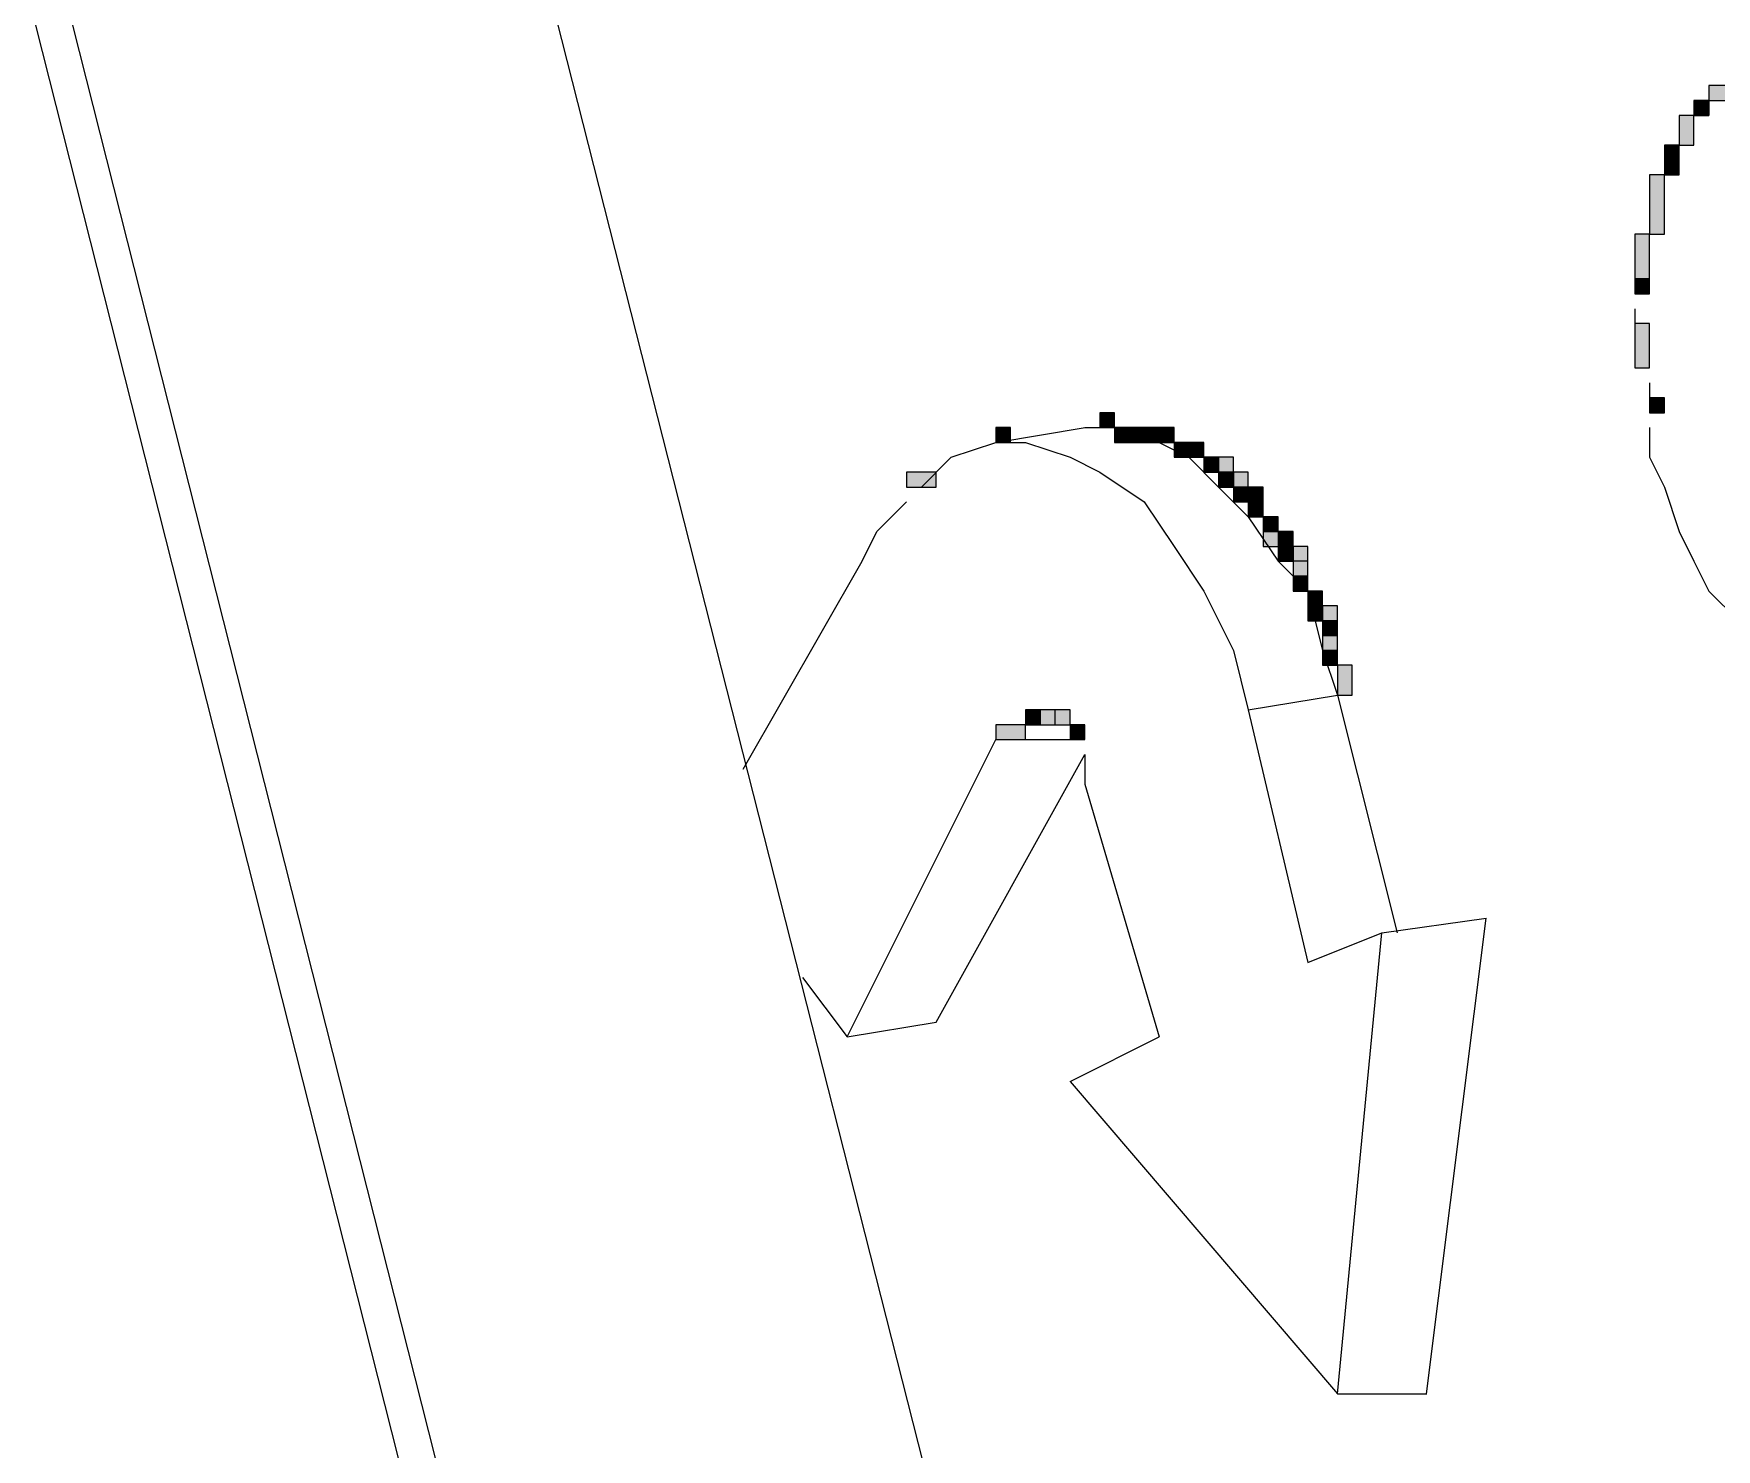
# Model space of a CAD drawing. Header units: inches. Extents: x 11 to 682, y 148 to 1119.
# Drawn here: x 596.9 to 603.69, y 368.96 to 374.67 of the extents above; entities that cross this region are included whole.
import ezdxf

# ---------------------------------------------------------------- set-up
doc = ezdxf.new("R2010")
doc.units = ezdxf.units.IN
doc.header["$MEASUREMENT"] = 0
doc.layers.add('图层 1', color=7, linetype='Continuous')

msp = doc.modelspace()

# ---------------------------------------------------------------- hatches: boundary and pattern name
at = {"layer": '图层 1', "true_color": 0xffffff}
h = msp.add_hatch(color=7, dxfattribs=at)
h.dxf.hatch_style = 2
h.paths.add_polyline_path([(603.5996, 374.3398), (603.6602, 374.3398), (603.6602, 374.4004), (603.5996, 374.4004)])
h = msp.add_hatch(color=7, dxfattribs=at)
h.dxf.hatch_style = 2
h.paths.add_polyline_path([(603.5996, 374.3398), (603.6602, 374.3398), (603.6602, 374.4004), (603.5996, 374.4004)])
h = msp.add_hatch(color=7, dxfattribs=at)
h.dxf.hatch_style = 2
h.paths.add_polyline_path([(603.5996, 374.3398), (603.6602, 374.3398), (603.6602, 374.4004), (603.5996, 374.4004)])
h = msp.add_hatch(color=7, dxfattribs=at)
h.dxf.hatch_style = 2
h.paths.add_polyline_path([(603.6602, 374.4004), (603.7803, 374.4004), (603.7803, 374.46), (603.6602, 374.46)])
h = msp.add_hatch(color=7, dxfattribs=at)
h.dxf.hatch_style = 2
h.paths.add_polyline_path([(603.54, 374.2197), (603.5996, 374.2197), (603.5996, 374.3398), (603.54, 374.3398)])
h = msp.add_hatch(color=7, dxfattribs=at)
h.dxf.hatch_style = 2
h.paths.add_polyline_path([(603.4805, 374.1602), (603.54, 374.1602), (603.54, 374.2197), (603.4805, 374.2197)])
h = msp.add_hatch(color=7, dxfattribs=at)
h.dxf.hatch_style = 2
h.paths.add_polyline_path([(603.4805, 374.0996), (603.54, 374.0996), (603.54, 374.1602), (603.4805, 374.1602)])
h = msp.add_hatch(color=7, dxfattribs=at)
h.dxf.hatch_style = 2
h.paths.add_polyline_path([(603.4199, 373.8604), (603.4805, 373.8604), (603.4805, 374.0996), (603.4199, 374.0996)])
h = msp.add_hatch(color=7, dxfattribs=at)
h.dxf.hatch_style = 2
h.paths.add_polyline_path([(603.3604, 373.6797), (603.4199, 373.6797), (603.4199, 373.8604), (603.3604, 373.8604)])
h = msp.add_hatch(color=7, dxfattribs=at)
h.dxf.hatch_style = 2
h.paths.add_polyline_path([(603.3604, 373.6201), (603.4199, 373.6201), (603.4199, 373.6797), (603.3604, 373.6797)])
h = msp.add_hatch(color=7, dxfattribs=at)
h.dxf.hatch_style = 2
h.paths.add_polyline_path([(603.3604, 373.3203), (603.4199, 373.3203), (603.4199, 373.5), (603.3604, 373.5)])
h = msp.add_hatch(color=7, dxfattribs=at)
h.dxf.hatch_style = 2
h.paths.add_polyline_path([(603.4199, 373.1396), (603.4805, 373.1396), (603.4805, 373.2002), (603.4199, 373.2002)])
h = msp.add_hatch(color=7, dxfattribs=at)
h.dxf.hatch_style = 2
h.paths.add_polyline_path([(601.2002, 373.0801), (601.2598, 373.0801), (601.2598, 373.1396), (601.2002, 373.1396)])
h = msp.add_hatch(color=7, dxfattribs=at)
h.dxf.hatch_style = 2
h.paths.add_polyline_path([(601.2002, 373.0801), (601.2598, 373.0801), (601.2598, 373.1396), (601.2002, 373.1396)])
h = msp.add_hatch(color=7, dxfattribs=at)
h.dxf.hatch_style = 2
h.paths.add_polyline_path([(600.7803, 373.0195), (600.8398, 373.0195), (600.8398, 373.0801), (600.7803, 373.0801)])
h = msp.add_hatch(color=7, dxfattribs=at)
h.dxf.hatch_style = 2
h.paths.add_polyline_path([(600.7803, 373.0195), (600.8398, 373.0195), (600.8398, 373.0801), (600.7803, 373.0801)])
h = msp.add_hatch(color=7, dxfattribs=at)
h.dxf.hatch_style = 2
h.paths.add_polyline_path([(601.2598, 373.0195), (601.3799, 373.0195), (601.3799, 373.0801), (601.2598, 373.0801)])
h = msp.add_hatch(color=7, dxfattribs=at)
h.dxf.hatch_style = 2
h.paths.add_polyline_path([(601.2598, 373.0195), (601.3203, 373.0195), (601.3203, 373.0801), (601.2598, 373.0801)])
h = msp.add_hatch(color=7, dxfattribs=at)
h.dxf.hatch_style = 2
h.paths.add_polyline_path([(601.2598, 373.0195), (601.3203, 373.0195), (601.3203, 373.0801), (601.2598, 373.0801)])
h = msp.add_hatch(color=7, dxfattribs=at)
h.dxf.hatch_style = 2
h.paths.add_polyline_path([(601.3203, 373.0195), (601.3799, 373.0195), (601.3799, 373.0801), (601.3203, 373.0801)])
h = msp.add_hatch(color=7, dxfattribs=at)
h.dxf.hatch_style = 2
h.paths.add_polyline_path([(601.3203, 373.0195), (601.4404, 373.0195), (601.4404, 373.0801), (601.3203, 373.0801)])
h = msp.add_hatch(color=7, dxfattribs=at)
h.dxf.hatch_style = 2
h.paths.add_polyline_path([(601.3203, 373.0195), (601.3799, 373.0195), (601.3799, 373.0801), (601.3203, 373.0801)])
h = msp.add_hatch(color=7, dxfattribs=at)
h.dxf.hatch_style = 2
h.paths.add_polyline_path([(601.3203, 373.0195), (601.3799, 373.0195), (601.3799, 373.0801), (601.3203, 373.0801)])
h = msp.add_hatch(color=7, dxfattribs=at)
h.dxf.hatch_style = 2
h.paths.add_polyline_path([(601.3799, 373.0195), (601.5, 373.0195), (601.5, 373.0801), (601.3799, 373.0801)])
h = msp.add_hatch(color=7, dxfattribs=at)
h.dxf.hatch_style = 2
h.paths.add_polyline_path([(601.3799, 373.0195), (601.4404, 373.0195), (601.4404, 373.0801), (601.3799, 373.0801)])
h = msp.add_hatch(color=7, dxfattribs=at)
h.dxf.hatch_style = 2
h.paths.add_polyline_path([(601.3799, 373.0195), (601.4404, 373.0195), (601.4404, 373.0801), (601.3799, 373.0801)])
h = msp.add_hatch(color=7, dxfattribs=at)
h.dxf.hatch_style = 2
h.paths.add_polyline_path([(601.3799, 373.0195), (601.4404, 373.0195), (601.4404, 373.0801), (601.3799, 373.0801)])
h = msp.add_hatch(color=7, dxfattribs=at)
h.dxf.hatch_style = 2
h.paths.add_polyline_path([(601.3799, 373.0195), (601.4404, 373.0195), (601.4404, 373.0801), (601.3799, 373.0801)])
h = msp.add_hatch(color=7, dxfattribs=at)
h.dxf.hatch_style = 2
h.paths.add_polyline_path([(601.3799, 373.0195), (601.4404, 373.0195), (601.4404, 373.0801), (601.3799, 373.0801)])
h = msp.add_hatch(color=7, dxfattribs=at)
h.dxf.hatch_style = 2
h.paths.add_polyline_path([(601.3799, 373.0195), (601.4404, 373.0195), (601.4404, 373.0801), (601.3799, 373.0801)])
h = msp.add_hatch(color=7, dxfattribs=at)
h.dxf.hatch_style = 2
h.paths.add_polyline_path([(601.3799, 373.0195), (601.4404, 373.0195), (601.4404, 373.0801), (601.3799, 373.0801)])
h = msp.add_hatch(color=7, dxfattribs=at)
h.dxf.hatch_style = 2
h.paths.add_polyline_path([(601.3799, 373.0195), (601.4404, 373.0195), (601.4404, 373.0801), (601.3799, 373.0801)])
h = msp.add_hatch(color=7, dxfattribs=at)
h.dxf.hatch_style = 2
h.paths.add_polyline_path([(601.3799, 373.0195), (601.4404, 373.0195), (601.4404, 373.0801), (601.3799, 373.0801)])
h = msp.add_hatch(color=7, dxfattribs=at)
h.dxf.hatch_style = 2
h.paths.add_polyline_path([(601.3799, 373.0195), (601.4404, 373.0195), (601.4404, 373.0801), (601.3799, 373.0801)])
h = msp.add_hatch(color=7, dxfattribs=at)
h.dxf.hatch_style = 2
h.paths.add_polyline_path([(601.3799, 373.0195), (601.4404, 373.0195), (601.4404, 373.0801), (601.3799, 373.0801)])
h = msp.add_hatch(color=7, dxfattribs=at)
h.dxf.hatch_style = 2
h.paths.add_polyline_path([(601.4404, 373.0195), (601.5, 373.0195), (601.5, 373.0801), (601.4404, 373.0801)])
h = msp.add_hatch(color=7, dxfattribs=at)
h.dxf.hatch_style = 2
h.paths.add_polyline_path([(601.4404, 373.0195), (601.5, 373.0195), (601.5, 373.0801), (601.4404, 373.0801)])
h = msp.add_hatch(color=7, dxfattribs=at)
h.dxf.hatch_style = 2
h.paths.add_polyline_path([(601.4404, 373.0195), (601.5, 373.0195), (601.5, 373.0801), (601.4404, 373.0801)])
h = msp.add_hatch(color=7, dxfattribs=at)
h.dxf.hatch_style = 2
h.paths.add_polyline_path([(601.5, 372.96), (601.6201, 372.96), (601.6201, 373.0195), (601.5, 373.0195)])
h = msp.add_hatch(color=7, dxfattribs=at)
h.dxf.hatch_style = 2
h.paths.add_polyline_path([(601.5, 372.96), (601.5596, 372.96), (601.5596, 373.0195), (601.5, 373.0195)])
h = msp.add_hatch(color=7, dxfattribs=at)
h.dxf.hatch_style = 2
h.paths.add_polyline_path([(601.5, 372.96), (601.5596, 372.96), (601.5596, 373.0195), (601.5, 373.0195)])
h = msp.add_hatch(color=7, dxfattribs=at)
h.dxf.hatch_style = 2
h.paths.add_polyline_path([(601.5, 372.96), (601.5596, 372.96), (601.5596, 373.0195), (601.5, 373.0195)])
h = msp.add_hatch(color=7, dxfattribs=at)
h.dxf.hatch_style = 2
h.paths.add_polyline_path([(601.5, 372.96), (601.5596, 372.96), (601.5596, 373.0195), (601.5, 373.0195)])
h = msp.add_hatch(color=7, dxfattribs=at)
h.dxf.hatch_style = 2
h.paths.add_polyline_path([(601.5596, 372.96), (601.6201, 372.96), (601.6201, 373.0195), (601.5596, 373.0195)])
h = msp.add_hatch(color=7, dxfattribs=at)
h.dxf.hatch_style = 2
h.paths.add_polyline_path([(601.5596, 372.96), (601.6201, 372.96), (601.6201, 373.0195), (601.5596, 373.0195)])
h = msp.add_hatch(color=7, dxfattribs=at)
h.dxf.hatch_style = 2
h.paths.add_polyline_path([(601.5596, 372.96), (601.6201, 372.96), (601.6201, 373.0195), (601.5596, 373.0195)])
h = msp.add_hatch(color=7, dxfattribs=at)
h.dxf.hatch_style = 2
h.paths.add_polyline_path([(601.5596, 372.96), (601.6201, 372.96), (601.6201, 373.0195), (601.5596, 373.0195)])
h = msp.add_hatch(color=7, dxfattribs=at)
h.dxf.hatch_style = 2
h.paths.add_polyline_path([(601.5596, 372.96), (601.6201, 372.96), (601.6201, 373.0195), (601.5596, 373.0195)])
h = msp.add_hatch(color=7, dxfattribs=at)
h.dxf.hatch_style = 2
h.paths.add_polyline_path([(601.5596, 372.96), (601.6201, 372.96), (601.6201, 373.0195), (601.5596, 373.0195)])
h = msp.add_hatch(color=7, dxfattribs=at)
h.dxf.hatch_style = 2
h.paths.add_polyline_path([(601.5596, 372.96), (601.6201, 372.96), (601.6201, 373.0195), (601.5596, 373.0195)])
h = msp.add_hatch(color=7, dxfattribs=at)
h.dxf.hatch_style = 2
h.paths.add_polyline_path([(601.5596, 372.96), (601.6201, 372.96), (601.6201, 373.0195), (601.5596, 373.0195)])
h = msp.add_hatch(color=7, dxfattribs=at)
h.dxf.hatch_style = 2
h.paths.add_polyline_path([(601.5596, 372.96), (601.6201, 372.96), (601.6201, 373.0195), (601.5596, 373.0195)])
h = msp.add_hatch(color=7, dxfattribs=at)
h.dxf.hatch_style = 2
h.paths.add_polyline_path([(601.5596, 372.96), (601.6201, 372.96), (601.6201, 373.0195), (601.5596, 373.0195)])
h = msp.add_hatch(color=7, dxfattribs=at)
h.dxf.hatch_style = 2
h.paths.add_polyline_path([(601.5596, 372.96), (601.6201, 372.96), (601.6201, 373.0195), (601.5596, 373.0195)])
h = msp.add_hatch(color=7, dxfattribs=at)
h.dxf.hatch_style = 2
h.paths.add_polyline_path([(601.6201, 372.9004), (601.6797, 372.9004), (601.6797, 372.96), (601.6201, 372.96)])
h = msp.add_hatch(color=7, dxfattribs=at)
h.dxf.hatch_style = 2
h.paths.add_polyline_path([(601.6201, 372.9004), (601.6797, 372.9004), (601.6797, 372.96), (601.6201, 372.96)])
h = msp.add_hatch(color=7, dxfattribs=at)
h.dxf.hatch_style = 2
h.paths.add_polyline_path([(601.6201, 372.9004), (601.6797, 372.9004), (601.6797, 372.96), (601.6201, 372.96)])
h = msp.add_hatch(color=7, dxfattribs=at)
h.dxf.hatch_style = 2
h.paths.add_polyline_path([(601.6201, 372.9004), (601.6797, 372.9004), (601.6797, 372.96), (601.6201, 372.96)])
h = msp.add_hatch(color=7, dxfattribs=at)
h.dxf.hatch_style = 2
h.paths.add_polyline_path([(601.6201, 372.9004), (601.6797, 372.9004), (601.6797, 372.96), (601.6201, 372.96)])
h = msp.add_hatch(color=7, dxfattribs=at)
h.dxf.hatch_style = 2
h.paths.add_polyline_path([(601.6797, 372.8398), (601.7402, 372.8398), (601.7402, 372.96), (601.6797, 372.96)])
h = msp.add_hatch(color=7, dxfattribs=at)
h.dxf.hatch_style = 2
h.paths.add_polyline_path([(600.4199, 372.8398), (600.54, 372.8398), (600.54, 372.9004), (600.4199, 372.9004)])
h = msp.add_hatch(color=7, dxfattribs=at)
h.dxf.hatch_style = 2
h.paths.add_polyline_path([(601.6797, 372.8398), (601.7998, 372.8398), (601.7998, 372.9004), (601.6797, 372.9004)])
h = msp.add_hatch(color=7, dxfattribs=at)
h.dxf.hatch_style = 2
h.paths.add_polyline_path([(601.6797, 372.8398), (601.7402, 372.8398), (601.7402, 372.9004), (601.6797, 372.9004)])
h = msp.add_hatch(color=7, dxfattribs=at)
h.dxf.hatch_style = 2
h.paths.add_polyline_path([(601.6797, 372.8398), (601.7402, 372.8398), (601.7402, 372.9004), (601.6797, 372.9004)])
h = msp.add_hatch(color=7, dxfattribs=at)
h.dxf.hatch_style = 2
h.paths.add_polyline_path([(601.7402, 372.7803), (601.7998, 372.7803), (601.7998, 372.9004), (601.7402, 372.9004)])
h = msp.add_hatch(color=7, dxfattribs=at)
h.dxf.hatch_style = 2
h.paths.add_polyline_path([(601.7402, 372.7803), (601.8604, 372.7803), (601.8604, 372.8398), (601.7402, 372.8398)])
h = msp.add_hatch(color=7, dxfattribs=at)
h.dxf.hatch_style = 2
h.paths.add_polyline_path([(601.7402, 372.7803), (601.7998, 372.7803), (601.7998, 372.8398), (601.7402, 372.8398)])
h = msp.add_hatch(color=7, dxfattribs=at)
h.dxf.hatch_style = 2
h.paths.add_polyline_path([(601.7402, 372.7803), (601.7998, 372.7803), (601.7998, 372.8398), (601.7402, 372.8398)])
h = msp.add_hatch(color=7, dxfattribs=at)
h.dxf.hatch_style = 2
h.paths.add_polyline_path([(601.7402, 372.7803), (601.7998, 372.7803), (601.7998, 372.8398), (601.7402, 372.8398)])
h = msp.add_hatch(color=7, dxfattribs=at)
h.dxf.hatch_style = 2
h.paths.add_polyline_path([(601.7402, 372.7803), (601.7998, 372.7803), (601.7998, 372.8398), (601.7402, 372.8398)])
h = msp.add_hatch(color=7, dxfattribs=at)
h.dxf.hatch_style = 2
h.paths.add_polyline_path([(601.7402, 372.7803), (601.7998, 372.7803), (601.7998, 372.8398), (601.7402, 372.8398)])
h = msp.add_hatch(color=7, dxfattribs=at)
h.dxf.hatch_style = 2
h.paths.add_polyline_path([(601.7402, 372.7803), (601.7998, 372.7803), (601.7998, 372.8398), (601.7402, 372.8398)])
h = msp.add_hatch(color=7, dxfattribs=at)
h.dxf.hatch_style = 2
h.paths.add_polyline_path([(601.7402, 372.7803), (601.7998, 372.7803), (601.7998, 372.8398), (601.7402, 372.8398)])
h = msp.add_hatch(color=7, dxfattribs=at)
h.dxf.hatch_style = 2
h.paths.add_polyline_path([(601.7402, 372.7803), (601.7998, 372.7803), (601.7998, 372.8398), (601.7402, 372.8398)])
h = msp.add_hatch(color=7, dxfattribs=at)
h.dxf.hatch_style = 2
h.paths.add_polyline_path([(601.7402, 372.7803), (601.7998, 372.7803), (601.7998, 372.8398), (601.7402, 372.8398)])
h = msp.add_hatch(color=7, dxfattribs=at)
h.dxf.hatch_style = 2
h.paths.add_polyline_path([(601.7402, 372.7803), (601.7998, 372.7803), (601.7998, 372.8398), (601.7402, 372.8398)])
h = msp.add_hatch(color=7, dxfattribs=at)
h.dxf.hatch_style = 2
h.paths.add_polyline_path([(601.7998, 372.7197), (601.8604, 372.7197), (601.8604, 372.8398), (601.7998, 372.8398)])
h = msp.add_hatch(color=7, dxfattribs=at)
h.dxf.hatch_style = 2
h.paths.add_polyline_path([(601.7998, 372.7803), (601.8604, 372.7803), (601.8604, 372.8398), (601.7998, 372.8398)])
h = msp.add_hatch(color=7, dxfattribs=at)
h.dxf.hatch_style = 2
h.paths.add_polyline_path([(601.7998, 372.7197), (601.8604, 372.7197), (601.8604, 372.7803), (601.7998, 372.7803)])
h = msp.add_hatch(color=7, dxfattribs=at)
h.dxf.hatch_style = 2
h.paths.add_polyline_path([(601.7998, 372.7197), (601.8604, 372.7197), (601.8604, 372.7803), (601.7998, 372.7803)])
h = msp.add_hatch(color=7, dxfattribs=at)
h.dxf.hatch_style = 2
h.paths.add_polyline_path([(601.7998, 372.7197), (601.8604, 372.7197), (601.8604, 372.7803), (601.7998, 372.7803)])
h = msp.add_hatch(color=7, dxfattribs=at)
h.dxf.hatch_style = 2
h.paths.add_polyline_path([(601.7998, 372.7197), (601.8604, 372.7197), (601.8604, 372.7803), (601.7998, 372.7803)])
h = msp.add_hatch(color=7, dxfattribs=at)
h.dxf.hatch_style = 2
h.paths.add_polyline_path([(601.8604, 372.6602), (601.9199, 372.6602), (601.9199, 372.7197), (601.8604, 372.7197)])
h = msp.add_hatch(color=7, dxfattribs=at)
h.dxf.hatch_style = 2
h.paths.add_polyline_path([(601.8604, 372.6602), (601.9199, 372.6602), (601.9199, 372.7197), (601.8604, 372.7197)])
h = msp.add_hatch(color=7, dxfattribs=at)
h.dxf.hatch_style = 2
h.paths.add_polyline_path([(601.8604, 372.6602), (601.9199, 372.6602), (601.9199, 372.7197), (601.8604, 372.7197)])
h = msp.add_hatch(color=7, dxfattribs=at)
h.dxf.hatch_style = 2
h.paths.add_polyline_path([(601.8604, 372.5996), (601.9805, 372.5996), (601.9805, 372.6602), (601.8604, 372.6602)])
h = msp.add_hatch(color=7, dxfattribs=at)
h.dxf.hatch_style = 2
h.paths.add_polyline_path([(601.9199, 372.54), (601.9805, 372.54), (601.9805, 372.6602), (601.9199, 372.6602)])
h = msp.add_hatch(color=7, dxfattribs=at)
h.dxf.hatch_style = 2
h.paths.add_polyline_path([(601.9199, 372.5996), (601.9805, 372.5996), (601.9805, 372.6602), (601.9199, 372.6602)])
h = msp.add_hatch(color=7, dxfattribs=at)
h.dxf.hatch_style = 2
h.paths.add_polyline_path([(601.9199, 372.5996), (601.9805, 372.5996), (601.9805, 372.6602), (601.9199, 372.6602)])
h = msp.add_hatch(color=7, dxfattribs=at)
h.dxf.hatch_style = 2
h.paths.add_polyline_path([(601.9199, 372.5996), (601.9805, 372.5996), (601.9805, 372.6602), (601.9199, 372.6602)])
h = msp.add_hatch(color=7, dxfattribs=at)
h.dxf.hatch_style = 2
h.paths.add_polyline_path([(601.9199, 372.5996), (601.9805, 372.5996), (601.9805, 372.6602), (601.9199, 372.6602)])
h = msp.add_hatch(color=7, dxfattribs=at)
h.dxf.hatch_style = 2
h.paths.add_polyline_path([(601.9199, 372.5996), (601.9805, 372.5996), (601.9805, 372.6602), (601.9199, 372.6602)])
h = msp.add_hatch(color=7, dxfattribs=at)
h.dxf.hatch_style = 2
h.paths.add_polyline_path([(601.9199, 372.54), (601.9805, 372.54), (601.9805, 372.5996), (601.9199, 372.5996)])
h = msp.add_hatch(color=7, dxfattribs=at)
h.dxf.hatch_style = 2
h.paths.add_polyline_path([(601.9199, 372.54), (601.9805, 372.54), (601.9805, 372.5996), (601.9199, 372.5996)])
h = msp.add_hatch(color=7, dxfattribs=at)
h.dxf.hatch_style = 2
h.paths.add_polyline_path([(601.9199, 372.54), (601.9805, 372.54), (601.9805, 372.5996), (601.9199, 372.5996)])
h = msp.add_hatch(color=7, dxfattribs=at)
h.dxf.hatch_style = 2
h.paths.add_polyline_path([(601.9199, 372.54), (601.9805, 372.54), (601.9805, 372.5996), (601.9199, 372.5996)])
h = msp.add_hatch(color=7, dxfattribs=at)
h.dxf.hatch_style = 2
h.paths.add_polyline_path([(601.9199, 372.54), (601.9805, 372.54), (601.9805, 372.5996), (601.9199, 372.5996)])
h = msp.add_hatch(color=7, dxfattribs=at)
h.dxf.hatch_style = 2
h.paths.add_polyline_path([(601.9199, 372.54), (601.9805, 372.54), (601.9805, 372.5996), (601.9199, 372.5996)])
h = msp.add_hatch(color=7, dxfattribs=at)
h.dxf.hatch_style = 2
h.paths.add_polyline_path([(601.9805, 372.4805), (602.04, 372.4805), (602.04, 372.5996), (601.9805, 372.5996)])
h = msp.add_hatch(color=7, dxfattribs=at)
h.dxf.hatch_style = 2
h.paths.add_polyline_path([(601.9805, 372.4199), (602.04, 372.4199), (602.04, 372.54), (601.9805, 372.54)])
h = msp.add_hatch(color=7, dxfattribs=at)
h.dxf.hatch_style = 2
h.paths.add_polyline_path([(601.9805, 372.4199), (602.04, 372.4199), (602.04, 372.4805), (601.9805, 372.4805)])
h = msp.add_hatch(color=7, dxfattribs=at)
h.dxf.hatch_style = 2
h.paths.add_polyline_path([(602.04, 372.2998), (602.0996, 372.2998), (602.0996, 372.4199), (602.04, 372.4199)])
h = msp.add_hatch(color=7, dxfattribs=at)
h.dxf.hatch_style = 2
h.paths.add_polyline_path([(602.04, 372.3604), (602.0996, 372.3604), (602.0996, 372.4199), (602.04, 372.4199)])
h = msp.add_hatch(color=7, dxfattribs=at)
h.dxf.hatch_style = 2
h.paths.add_polyline_path([(602.04, 372.3604), (602.0996, 372.3604), (602.0996, 372.4199), (602.04, 372.4199)])
h = msp.add_hatch(color=7, dxfattribs=at)
h.dxf.hatch_style = 2
h.paths.add_polyline_path([(602.04, 372.3604), (602.0996, 372.3604), (602.0996, 372.4199), (602.04, 372.4199)])
h = msp.add_hatch(color=7, dxfattribs=at)
h.dxf.hatch_style = 2
h.paths.add_polyline_path([(602.04, 372.2998), (602.0996, 372.2998), (602.0996, 372.3604), (602.04, 372.3604)])
h = msp.add_hatch(color=7, dxfattribs=at)
h.dxf.hatch_style = 2
h.paths.add_polyline_path([(602.04, 372.2998), (602.0996, 372.2998), (602.0996, 372.3604), (602.04, 372.3604)])
h = msp.add_hatch(color=7, dxfattribs=at)
h.dxf.hatch_style = 2
h.paths.add_polyline_path([(602.04, 372.2998), (602.0996, 372.2998), (602.0996, 372.3604), (602.04, 372.3604)])
h = msp.add_hatch(color=7, dxfattribs=at)
h.dxf.hatch_style = 2
h.paths.add_polyline_path([(602.04, 372.2998), (602.0996, 372.2998), (602.0996, 372.3604), (602.04, 372.3604)])
h = msp.add_hatch(color=7, dxfattribs=at)
h.dxf.hatch_style = 2
h.paths.add_polyline_path([(602.04, 372.2998), (602.0996, 372.2998), (602.0996, 372.3604), (602.04, 372.3604)])
h = msp.add_hatch(color=7, dxfattribs=at)
h.dxf.hatch_style = 2
h.paths.add_polyline_path([(602.04, 372.2998), (602.0996, 372.2998), (602.0996, 372.3604), (602.04, 372.3604)])
h = msp.add_hatch(color=7, dxfattribs=at)
h.dxf.hatch_style = 2
h.paths.add_polyline_path([(602.04, 372.2998), (602.0996, 372.2998), (602.0996, 372.3604), (602.04, 372.3604)])
h = msp.add_hatch(color=7, dxfattribs=at)
h.dxf.hatch_style = 2
h.paths.add_polyline_path([(602.04, 372.2998), (602.0996, 372.2998), (602.0996, 372.3604), (602.04, 372.3604)])
h = msp.add_hatch(color=7, dxfattribs=at)
h.dxf.hatch_style = 2
h.paths.add_polyline_path([(602.0996, 372.2402), (602.1602, 372.2402), (602.1602, 372.3604), (602.0996, 372.3604)])
h = msp.add_hatch(color=7, dxfattribs=at)
h.dxf.hatch_style = 2
h.paths.add_polyline_path([(602.0996, 372.1797), (602.1602, 372.1797), (602.1602, 372.2998), (602.0996, 372.2998)])
h = msp.add_hatch(color=7, dxfattribs=at)
h.dxf.hatch_style = 2
h.paths.add_polyline_path([(602.0996, 372.2402), (602.1602, 372.2402), (602.1602, 372.2998), (602.0996, 372.2998)])
h = msp.add_hatch(color=7, dxfattribs=at)
h.dxf.hatch_style = 2
h.paths.add_polyline_path([(602.0996, 372.1201), (602.1602, 372.1201), (602.1602, 372.2402), (602.0996, 372.2402)])
h = msp.add_hatch(color=7, dxfattribs=at)
h.dxf.hatch_style = 2
h.paths.add_polyline_path([(602.0996, 372.1201), (602.1602, 372.1201), (602.1602, 372.1797), (602.0996, 372.1797)])
h = msp.add_hatch(color=7, dxfattribs=at)
h.dxf.hatch_style = 2
h.paths.add_polyline_path([(602.1602, 372), (602.2197, 372), (602.2197, 372.1201), (602.1602, 372.1201)])
h = msp.add_hatch(color=7, dxfattribs=at)
h.dxf.hatch_style = 2
h.paths.add_polyline_path([(600.9004, 371.8799), (601.0195, 371.8799), (601.0195, 371.9404), (600.9004, 371.9404)])
h = msp.add_hatch(color=7, dxfattribs=at)
h.dxf.hatch_style = 2
h.paths.add_polyline_path([(600.9004, 371.8799), (600.96, 371.8799), (600.96, 371.9404), (600.9004, 371.9404)])
h = msp.add_hatch(color=7, dxfattribs=at)
h.dxf.hatch_style = 2
h.paths.add_polyline_path([(600.9004, 371.8799), (600.96, 371.8799), (600.96, 371.9404), (600.9004, 371.9404)])
h = msp.add_hatch(color=7, dxfattribs=at)
h.dxf.hatch_style = 2
h.paths.add_polyline_path([(600.96, 371.8799), (601.0801, 371.8799), (601.0801, 371.9404), (600.96, 371.9404)])
h = msp.add_hatch(color=7, dxfattribs=at)
h.dxf.hatch_style = 2
h.paths.add_polyline_path([(600.7803, 371.8203), (600.9004, 371.8203), (600.9004, 371.8799), (600.7803, 371.8799)])
h = msp.add_hatch(color=7, dxfattribs=at)
h.dxf.hatch_style = 2
h.paths.add_polyline_path([(601.0801, 371.8203), (601.1396, 371.8203), (601.1396, 371.8799), (601.0801, 371.8799)])

# ---------------------------------------------------------------- linework, layer by layer
at = {"layer": '图层 1', "color": 7, "lineweight": 18, "true_color": 0xffffff}
for points in [[(584.46, 423.8398), (608.04, 330.7197)], [(584.6406, 423.7197), (608.2197, 330.5996)], [(586.5605, 423.7197), (610.2002, 330.6602)], [(603.6602, 374.4004), (603.6602, 374.3398), (603.5996, 374.3398)], [(603.3604, 373.5596), (603.3604, 373.4404)], [(603.4199, 373.2598), (603.4199, 373.1396)], [(600.7803, 373.0195), (601.1406, 373.0801)], [(601.1396, 373.0801), (601.2598, 373.0801)], [(603.4199, 373.0801), (603.4199, 372.96)], [(600.5996, 372.96), (600.7803, 373.0195)], [(600.7803, 373.0195), (600.9004, 373.0195)], [(600.9004, 373.0195), (601.0801, 372.96)], [(601.3203, 373.0195), (601.4404, 373.0195)], [(601.4404, 373.0195), (601.5596, 372.96)], [(600.4805, 372.8398), (600.5996, 372.96)], [(601.0801, 372.96), (601.2002, 372.9004)], [(601.5596, 372.96), (601.6797, 372.8398)], [(603.4199, 372.96), (603.4805, 372.8398), (603.54, 372.6602), (603.5996, 372.54), (603.6602, 372.4199), (603.7803, 372.2998), (603.8398, 372.1797), (603.96, 372.1201), (604.0801, 372.0596)], [(601.2002, 372.9004), (601.3799, 372.7803)], [(601.6797, 372.8398), (601.7998, 372.7197)], [(600.2998, 372.6602), (600.4199, 372.7803)], [(601.3799, 372.7803), (601.5, 372.5996)], [(601.7998, 372.7197), (601.9199, 372.54)], [(600.2402, 372.54), (600.2998, 372.6602)], [(601.5, 372.5996), (601.6201, 372.4199)], [(599.7598, 371.7002), (600.2402, 372.54)], [(601.9199, 372.54), (602.04, 372.4199)], [(601.6201, 372.4199), (601.7402, 372.1797)], [(602.04, 372.4199), (602.0996, 372.1797)], [(601.7402, 372.1797), (601.7998, 371.9404)], [(602.0996, 372.1797), (602.1602, 372)], [(601.7998, 371.9404), (602.1602, 372)], [(602.1602, 372), (602.4004, 371.04)], [(602.1602, 372), (602.4004, 371.04)], [(601.7998, 371.9404), (602.04, 370.9199)], [(600.1797, 370.6201), (600.7803, 371.8203)], [(600.7803, 371.8203), (601.0801, 371.8203)], [(600.54, 370.6797), (601.1396, 371.7598)], [(600.54, 370.6797), (601.1396, 371.7598)], [(601.1396, 371.7598), (601.1396, 371.6396)], [(601.1396, 371.6396), (601.4404, 370.6201)], [(602.3398, 371.04), (602.7598, 371.0996)], [(602.5195, 369.1797), (602.7598, 371.0996)], [(602.5195, 369.1797), (602.7598, 371.0996)], [(602.04, 370.9199), (602.3398, 371.04)], [(602.1602, 369.1797), (602.3398, 371.04)], [(600, 370.8604), (600.1797, 370.6201)], [(600.1797, 370.6201), (600.54, 370.6797)], [(601.0801, 370.4404), (601.4404, 370.6201)], [(601.0801, 370.4404), (602.1602, 369.1797)], [(602.1602, 369.1797), (602.5205, 369.1797)]]:
    msp.add_lwpolyline(points, dxfattribs=at)
at = {"layer": '图层 1', "lineweight": 0}
for points in [[(603.5996, 374.3398), (603.6602, 374.3398), (603.6602, 374.4004), (603.5996, 374.4004), (603.5996, 374.3398)], [(603.5996, 374.3398), (603.6602, 374.3398), (603.6602, 374.4004), (603.5996, 374.4004), (603.5996, 374.3398)], [(603.5996, 374.3398), (603.6602, 374.3398), (603.6602, 374.4004), (603.5996, 374.4004), (603.5996, 374.3398)], [(603.6602, 374.4004), (603.7803, 374.4004), (603.7803, 374.46), (603.6602, 374.46), (603.6602, 374.4004)], [(603.54, 374.2197), (603.5996, 374.2197), (603.5996, 374.3398), (603.54, 374.3398), (603.54, 374.2197)], [(603.4805, 374.1602), (603.54, 374.1602), (603.54, 374.2197), (603.4805, 374.2197), (603.4805, 374.1602)], [(603.4805, 374.0996), (603.54, 374.0996), (603.54, 374.1602), (603.4805, 374.1602), (603.4805, 374.0996)], [(603.4199, 373.8604), (603.4805, 373.8604), (603.4805, 374.0996), (603.4199, 374.0996), (603.4199, 373.8604)], [(603.3604, 373.6797), (603.4199, 373.6797), (603.4199, 373.8604), (603.3604, 373.8604), (603.3604, 373.6797)], [(603.3604, 373.6201), (603.4199, 373.6201), (603.4199, 373.6797), (603.3604, 373.6797), (603.3604, 373.6201)], [(603.3604, 373.3203), (603.4199, 373.3203), (603.4199, 373.5), (603.3604, 373.5), (603.3604, 373.3203)], [(603.4199, 373.1396), (603.4805, 373.1396), (603.4805, 373.2002), (603.4199, 373.2002), (603.4199, 373.1396)], [(601.2002, 373.0801), (601.2598, 373.0801), (601.2598, 373.1396), (601.2002, 373.1396), (601.2002, 373.0801)], [(601.2002, 373.0801), (601.2598, 373.0801), (601.2598, 373.1396), (601.2002, 373.1396), (601.2002, 373.0801)], [(600.7803, 373.0195), (600.8398, 373.0195), (600.8398, 373.0801), (600.7803, 373.0801), (600.7803, 373.0195)], [(600.7803, 373.0195), (600.8398, 373.0195), (600.8398, 373.0801), (600.7803, 373.0801), (600.7803, 373.0195)], [(601.2598, 373.0195), (601.3799, 373.0195), (601.3799, 373.0801), (601.2598, 373.0801), (601.2598, 373.0195)], [(601.2598, 373.0195), (601.3203, 373.0195), (601.3203, 373.0801), (601.2598, 373.0801), (601.2598, 373.0195)], [(601.2598, 373.0195), (601.3203, 373.0195), (601.3203, 373.0801), (601.2598, 373.0801), (601.2598, 373.0195)], [(601.3203, 373.0195), (601.3799, 373.0195), (601.3799, 373.0801), (601.3203, 373.0801), (601.3203, 373.0195)], [(601.3203, 373.0195), (601.4404, 373.0195), (601.4404, 373.0801), (601.3203, 373.0801), (601.3203, 373.0195)], [(601.3203, 373.0195), (601.3799, 373.0195), (601.3799, 373.0801), (601.3203, 373.0801), (601.3203, 373.0195)], [(601.3203, 373.0195), (601.3799, 373.0195), (601.3799, 373.0801), (601.3203, 373.0801), (601.3203, 373.0195)], [(601.3799, 373.0195), (601.5, 373.0195), (601.5, 373.0801), (601.3799, 373.0801), (601.3799, 373.0195)], [(601.3799, 373.0195), (601.4404, 373.0195), (601.4404, 373.0801), (601.3799, 373.0801), (601.3799, 373.0195)], [(601.3799, 373.0195), (601.4404, 373.0195), (601.4404, 373.0801), (601.3799, 373.0801), (601.3799, 373.0195)], [(601.3799, 373.0195), (601.4404, 373.0195), (601.4404, 373.0801), (601.3799, 373.0801), (601.3799, 373.0195)], [(601.3799, 373.0195), (601.4404, 373.0195), (601.4404, 373.0801), (601.3799, 373.0801), (601.3799, 373.0195)], [(601.3799, 373.0195), (601.4404, 373.0195), (601.4404, 373.0801), (601.3799, 373.0801), (601.3799, 373.0195)], [(601.3799, 373.0195), (601.4404, 373.0195), (601.4404, 373.0801), (601.3799, 373.0801), (601.3799, 373.0195)], [(601.3799, 373.0195), (601.4404, 373.0195), (601.4404, 373.0801), (601.3799, 373.0801), (601.3799, 373.0195)], [(601.3799, 373.0195), (601.4404, 373.0195), (601.4404, 373.0801), (601.3799, 373.0801), (601.3799, 373.0195)], [(601.3799, 373.0195), (601.4404, 373.0195), (601.4404, 373.0801), (601.3799, 373.0801), (601.3799, 373.0195)], [(601.3799, 373.0195), (601.4404, 373.0195), (601.4404, 373.0801), (601.3799, 373.0801), (601.3799, 373.0195)], [(601.3799, 373.0195), (601.4404, 373.0195), (601.4404, 373.0801), (601.3799, 373.0801), (601.3799, 373.0195)], [(601.4404, 373.0195), (601.5, 373.0195), (601.5, 373.0801), (601.4404, 373.0801), (601.4404, 373.0195)], [(601.4404, 373.0195), (601.5, 373.0195), (601.5, 373.0801), (601.4404, 373.0801), (601.4404, 373.0195)], [(601.4404, 373.0195), (601.5, 373.0195), (601.5, 373.0801), (601.4404, 373.0801), (601.4404, 373.0195)], [(601.5, 372.96), (601.6201, 372.96), (601.6201, 373.0195), (601.5, 373.0195), (601.5, 372.96)], [(601.5, 372.96), (601.5596, 372.96), (601.5596, 373.0195), (601.5, 373.0195), (601.5, 372.96)], [(601.5, 372.96), (601.5596, 372.96), (601.5596, 373.0195), (601.5, 373.0195), (601.5, 372.96)], [(601.5, 372.96), (601.5596, 372.96), (601.5596, 373.0195), (601.5, 373.0195), (601.5, 372.96)], [(601.5, 372.96), (601.5596, 372.96), (601.5596, 373.0195), (601.5, 373.0195), (601.5, 372.96)], [(601.5596, 372.96), (601.6201, 372.96), (601.6201, 373.0195), (601.5596, 373.0195), (601.5596, 372.96)], [(601.5596, 372.96), (601.6201, 372.96), (601.6201, 373.0195), (601.5596, 373.0195), (601.5596, 372.96)], [(601.5596, 372.96), (601.6201, 372.96), (601.6201, 373.0195), (601.5596, 373.0195), (601.5596, 372.96)], [(601.5596, 372.96), (601.6201, 372.96), (601.6201, 373.0195), (601.5596, 373.0195), (601.5596, 372.96)], [(601.5596, 372.96), (601.6201, 372.96), (601.6201, 373.0195), (601.5596, 373.0195), (601.5596, 372.96)], [(601.5596, 372.96), (601.6201, 372.96), (601.6201, 373.0195), (601.5596, 373.0195), (601.5596, 372.96)], [(601.5596, 372.96), (601.6201, 372.96), (601.6201, 373.0195), (601.5596, 373.0195), (601.5596, 372.96)], [(601.5596, 372.96), (601.6201, 372.96), (601.6201, 373.0195), (601.5596, 373.0195), (601.5596, 372.96)], [(601.5596, 372.96), (601.6201, 372.96), (601.6201, 373.0195), (601.5596, 373.0195), (601.5596, 372.96)], [(601.5596, 372.96), (601.6201, 372.96), (601.6201, 373.0195), (601.5596, 373.0195), (601.5596, 372.96)], [(601.5596, 372.96), (601.6201, 372.96), (601.6201, 373.0195), (601.5596, 373.0195), (601.5596, 372.96)], [(601.6201, 372.9004), (601.6797, 372.9004), (601.6797, 372.96), (601.6201, 372.96), (601.6201, 372.9004)], [(601.6201, 372.9004), (601.6797, 372.9004), (601.6797, 372.96), (601.6201, 372.96), (601.6201, 372.9004)], [(601.6201, 372.9004), (601.6797, 372.9004), (601.6797, 372.96), (601.6201, 372.96), (601.6201, 372.9004)], [(601.6201, 372.9004), (601.6797, 372.9004), (601.6797, 372.96), (601.6201, 372.96), (601.6201, 372.9004)], [(601.6201, 372.9004), (601.6797, 372.9004), (601.6797, 372.96), (601.6201, 372.96), (601.6201, 372.9004)], [(601.6797, 372.8398), (601.7402, 372.8398), (601.7402, 372.96), (601.6797, 372.96), (601.6797, 372.8398)], [(600.4199, 372.8398), (600.54, 372.8398), (600.54, 372.9004), (600.4199, 372.9004), (600.4199, 372.8398)], [(601.6797, 372.8398), (601.7998, 372.8398), (601.7998, 372.9004), (601.6797, 372.9004), (601.6797, 372.8398)], [(601.6797, 372.8398), (601.7402, 372.8398), (601.7402, 372.9004), (601.6797, 372.9004), (601.6797, 372.8398)], [(601.6797, 372.8398), (601.7402, 372.8398), (601.7402, 372.9004), (601.6797, 372.9004), (601.6797, 372.8398)], [(601.7402, 372.7803), (601.7998, 372.7803), (601.7998, 372.9004), (601.7402, 372.9004), (601.7402, 372.7803)], [(601.7402, 372.7803), (601.8604, 372.7803), (601.8604, 372.8398), (601.7402, 372.8398), (601.7402, 372.7803)], [(601.7402, 372.7803), (601.7998, 372.7803), (601.7998, 372.8398), (601.7402, 372.8398), (601.7402, 372.7803)], [(601.7402, 372.7803), (601.7998, 372.7803), (601.7998, 372.8398), (601.7402, 372.8398), (601.7402, 372.7803)], [(601.7402, 372.7803), (601.7998, 372.7803), (601.7998, 372.8398), (601.7402, 372.8398), (601.7402, 372.7803)], [(601.7402, 372.7803), (601.7998, 372.7803), (601.7998, 372.8398), (601.7402, 372.8398), (601.7402, 372.7803)], [(601.7402, 372.7803), (601.7998, 372.7803), (601.7998, 372.8398), (601.7402, 372.8398), (601.7402, 372.7803)], [(601.7402, 372.7803), (601.7998, 372.7803), (601.7998, 372.8398), (601.7402, 372.8398), (601.7402, 372.7803)], [(601.7402, 372.7803), (601.7998, 372.7803), (601.7998, 372.8398), (601.7402, 372.8398), (601.7402, 372.7803)], [(601.7402, 372.7803), (601.7998, 372.7803), (601.7998, 372.8398), (601.7402, 372.8398), (601.7402, 372.7803)], [(601.7402, 372.7803), (601.7998, 372.7803), (601.7998, 372.8398), (601.7402, 372.8398), (601.7402, 372.7803)], [(601.7402, 372.7803), (601.7998, 372.7803), (601.7998, 372.8398), (601.7402, 372.8398), (601.7402, 372.7803)], [(601.7998, 372.7197), (601.8604, 372.7197), (601.8604, 372.8398), (601.7998, 372.8398), (601.7998, 372.7197)], [(601.7998, 372.7803), (601.8604, 372.7803), (601.8604, 372.8398), (601.7998, 372.8398), (601.7998, 372.7803)], [(601.7998, 372.7197), (601.8604, 372.7197), (601.8604, 372.7803), (601.7998, 372.7803), (601.7998, 372.7197)], [(601.7998, 372.7197), (601.8604, 372.7197), (601.8604, 372.7803), (601.7998, 372.7803), (601.7998, 372.7197)], [(601.7998, 372.7197), (601.8604, 372.7197), (601.8604, 372.7803), (601.7998, 372.7803), (601.7998, 372.7197)], [(601.7998, 372.7197), (601.8604, 372.7197), (601.8604, 372.7803), (601.7998, 372.7803), (601.7998, 372.7197)], [(601.8604, 372.6602), (601.9199, 372.6602), (601.9199, 372.7197), (601.8604, 372.7197), (601.8604, 372.6602)], [(601.8604, 372.6602), (601.9199, 372.6602), (601.9199, 372.7197), (601.8604, 372.7197), (601.8604, 372.6602)], [(601.8604, 372.6602), (601.9199, 372.6602), (601.9199, 372.7197), (601.8604, 372.7197), (601.8604, 372.6602)], [(601.8604, 372.5996), (601.9805, 372.5996), (601.9805, 372.6602), (601.8604, 372.6602), (601.8604, 372.5996)], [(601.9199, 372.54), (601.9805, 372.54), (601.9805, 372.6602), (601.9199, 372.6602), (601.9199, 372.54)], [(601.9199, 372.5996), (601.9805, 372.5996), (601.9805, 372.6602), (601.9199, 372.6602), (601.9199, 372.5996)], [(601.9199, 372.5996), (601.9805, 372.5996), (601.9805, 372.6602), (601.9199, 372.6602), (601.9199, 372.5996)], [(601.9199, 372.5996), (601.9805, 372.5996), (601.9805, 372.6602), (601.9199, 372.6602), (601.9199, 372.5996)], [(601.9199, 372.5996), (601.9805, 372.5996), (601.9805, 372.6602), (601.9199, 372.6602), (601.9199, 372.5996)], [(601.9199, 372.5996), (601.9805, 372.5996), (601.9805, 372.6602), (601.9199, 372.6602), (601.9199, 372.5996)], [(601.9199, 372.54), (601.9805, 372.54), (601.9805, 372.5996), (601.9199, 372.5996), (601.9199, 372.54)], [(601.9199, 372.54), (601.9805, 372.54), (601.9805, 372.5996), (601.9199, 372.5996), (601.9199, 372.54)], [(601.9199, 372.54), (601.9805, 372.54), (601.9805, 372.5996), (601.9199, 372.5996), (601.9199, 372.54)], [(601.9199, 372.54), (601.9805, 372.54), (601.9805, 372.5996), (601.9199, 372.5996), (601.9199, 372.54)], [(601.9199, 372.54), (601.9805, 372.54), (601.9805, 372.5996), (601.9199, 372.5996), (601.9199, 372.54)], [(601.9199, 372.54), (601.9805, 372.54), (601.9805, 372.5996), (601.9199, 372.5996), (601.9199, 372.54)], [(601.9805, 372.4805), (602.04, 372.4805), (602.04, 372.5996), (601.9805, 372.5996), (601.9805, 372.4805)], [(601.9805, 372.4199), (602.04, 372.4199), (602.04, 372.54), (601.9805, 372.54), (601.9805, 372.4199)], [(601.9805, 372.4199), (602.04, 372.4199), (602.04, 372.4805), (601.9805, 372.4805), (601.9805, 372.4199)], [(602.04, 372.2998), (602.0996, 372.2998), (602.0996, 372.4199), (602.04, 372.4199), (602.04, 372.2998)], [(602.04, 372.3604), (602.0996, 372.3604), (602.0996, 372.4199), (602.04, 372.4199), (602.04, 372.3604)], [(602.04, 372.3604), (602.0996, 372.3604), (602.0996, 372.4199), (602.04, 372.4199), (602.04, 372.3604)], [(602.04, 372.3604), (602.0996, 372.3604), (602.0996, 372.4199), (602.04, 372.4199), (602.04, 372.3604)], [(602.04, 372.2998), (602.0996, 372.2998), (602.0996, 372.3604), (602.04, 372.3604), (602.04, 372.2998)], [(602.04, 372.2998), (602.0996, 372.2998), (602.0996, 372.3604), (602.04, 372.3604), (602.04, 372.2998)], [(602.04, 372.2998), (602.0996, 372.2998), (602.0996, 372.3604), (602.04, 372.3604), (602.04, 372.2998)], [(602.04, 372.2998), (602.0996, 372.2998), (602.0996, 372.3604), (602.04, 372.3604), (602.04, 372.2998)], [(602.04, 372.2998), (602.0996, 372.2998), (602.0996, 372.3604), (602.04, 372.3604), (602.04, 372.2998)], [(602.04, 372.2998), (602.0996, 372.2998), (602.0996, 372.3604), (602.04, 372.3604), (602.04, 372.2998)], [(602.04, 372.2998), (602.0996, 372.2998), (602.0996, 372.3604), (602.04, 372.3604), (602.04, 372.2998)], [(602.04, 372.2998), (602.0996, 372.2998), (602.0996, 372.3604), (602.04, 372.3604), (602.04, 372.2998)], [(602.0996, 372.2402), (602.1602, 372.2402), (602.1602, 372.3604), (602.0996, 372.3604), (602.0996, 372.2402)], [(602.0996, 372.1797), (602.1602, 372.1797), (602.1602, 372.2998), (602.0996, 372.2998), (602.0996, 372.1797)], [(602.0996, 372.2402), (602.1602, 372.2402), (602.1602, 372.2998), (602.0996, 372.2998), (602.0996, 372.2402)], [(602.0996, 372.1201), (602.1602, 372.1201), (602.1602, 372.2402), (602.0996, 372.2402), (602.0996, 372.1201)], [(602.0996, 372.1201), (602.1602, 372.1201), (602.1602, 372.1797), (602.0996, 372.1797), (602.0996, 372.1201)], [(602.1602, 372), (602.2197, 372), (602.2197, 372.1201), (602.1602, 372.1201), (602.1602, 372)], [(600.9004, 371.8799), (601.0195, 371.8799), (601.0195, 371.9404), (600.9004, 371.9404), (600.9004, 371.8799)], [(600.9004, 371.8799), (600.96, 371.8799), (600.96, 371.9404), (600.9004, 371.9404), (600.9004, 371.8799)], [(600.9004, 371.8799), (600.96, 371.8799), (600.96, 371.9404), (600.9004, 371.9404), (600.9004, 371.8799)], [(600.96, 371.8799), (601.0801, 371.8799), (601.0801, 371.9404), (600.96, 371.9404), (600.96, 371.8799)], [(600.7803, 371.8203), (600.9004, 371.8203), (600.9004, 371.8799), (600.7803, 371.8799), (600.7803, 371.8203)], [(601.0801, 371.8203), (601.1396, 371.8203), (601.1396, 371.8799), (601.0801, 371.8799), (601.0801, 371.8203)]]:
    msp.add_lwpolyline(points, dxfattribs=at)

doc.saveas('drawing.dxf')
